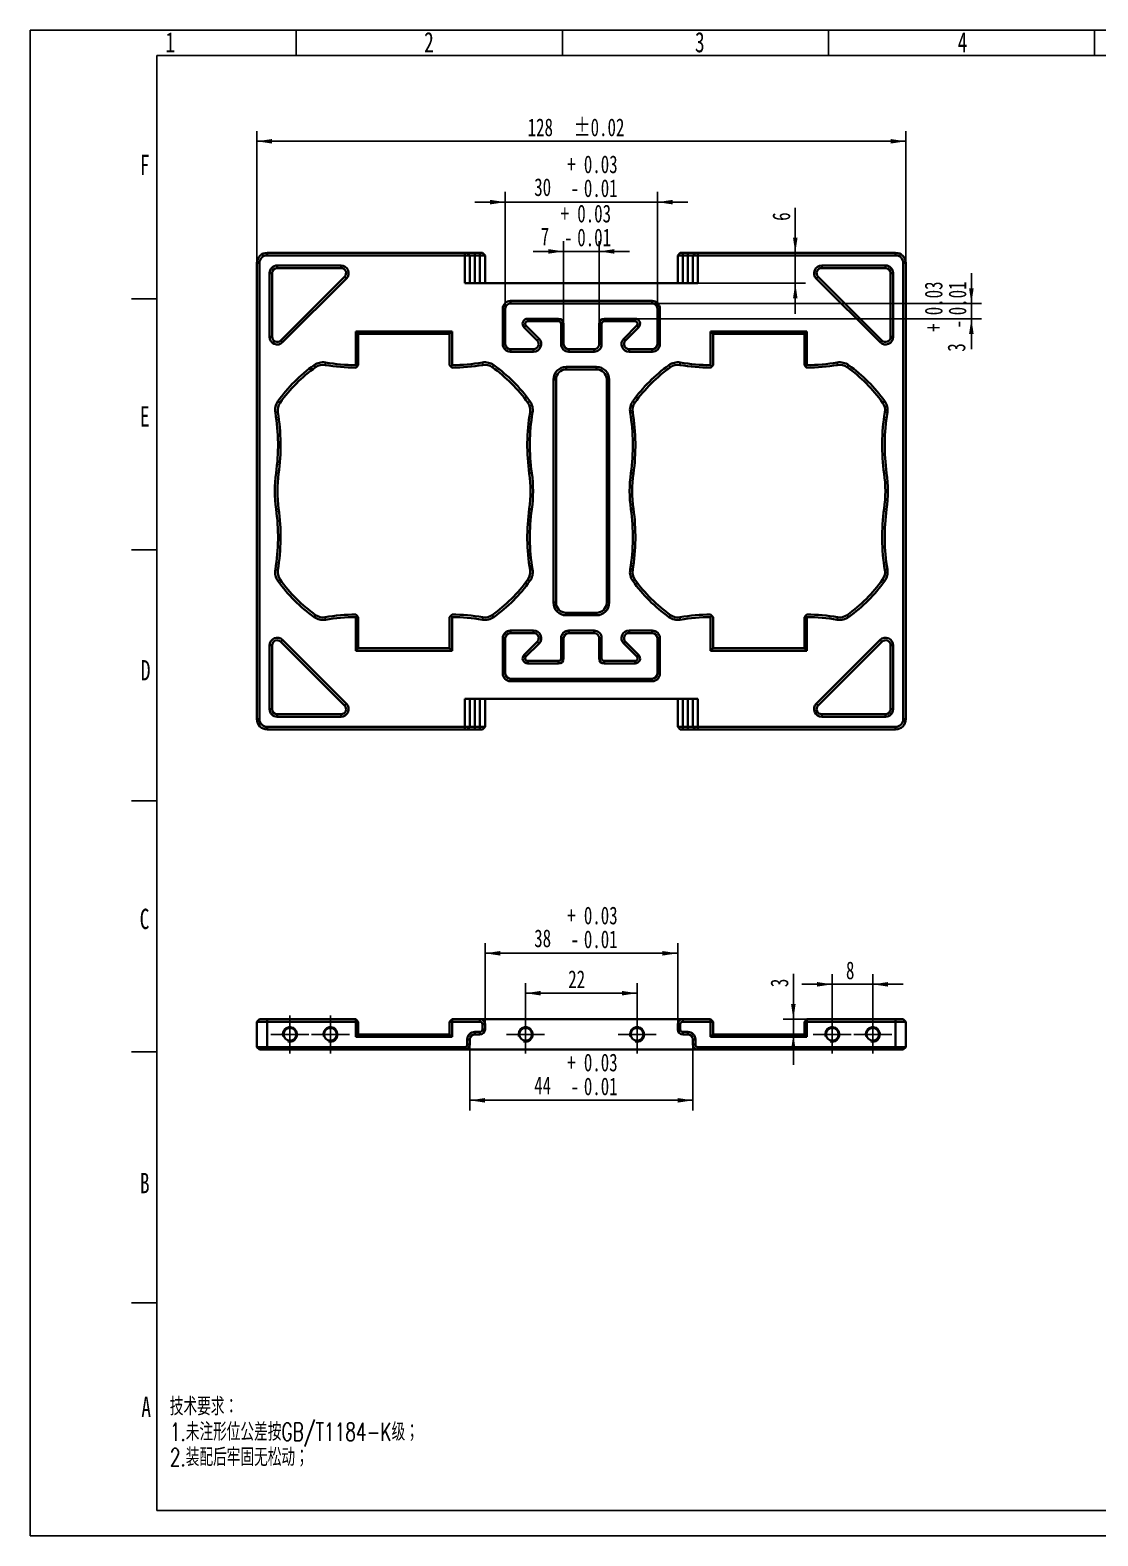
# Model space of a CAD drawing. Header units: millimetres. Extents: x 0 to 420, y 0 to 297.
# Drawn here: x 0 to 210.6, y 0 to 297 of the extents above; entities that cross this region are included whole.
import ezdxf

# ---------------------------------------------------------------- set-up
doc = ezdxf.new("R2010")
doc.units = ezdxf.units.MM
doc.linetypes.add('CENTERX2', pattern=[20.32, 12.7, -2.54, 2.54, -2.54])
doc.linetypes.add('HIDDEN', pattern=[1.905, 1.27, -0.635])
for name, color, linetype in [('中心线', 6, 'CENTERX2'), ('尺寸线', 5, 'Continuous'), ('细实线', 7, 'Continuous')]:
    doc.layers.add(name, color=color, linetype=linetype)
doc.layers.add('图框', color=7, linetype='Continuous', lineweight=50)
doc.layers.add('粗实线', color=7, linetype='Continuous', lineweight=25)
doc.styles.add('SLDTEXTSTYLE0', font='TXT', dxfattribs={"width": 0.7, "bigfont": 'bigfont'})
doc.styles.add('SLDTEXTSTYLE1', font='TXT', dxfattribs={"width": 0.7})
doc.dimstyles.new('SLDDIMSTYLE0', dxfattribs={"dimtxt": 3.5, "dimasz": 3, "dimexe": 0, "dimexo": 0.0625, "dimgap": 0.875, "dimtad": 2, "dimrnd": 1e-09, "dimzin": 12, "dimdsep": 46, "dimtxsty": 'SLDTEXTSTYLE1', "dimsah": 1, "dimcen": 0.09, "dimadec": 0, "dimazin": 3, "dimtol": 1, "dimtp": 0.02, "dimtm": 0.02, "dimtfac": 1, "dimtofl": 0, "dimtmove": 0, "dimatfit": 3, "dimfxl": 0, "dimfrac": 2, "dimtolj": 1, "dimarcsym": 0})
doc.dimstyles.new('SLDDIMSTYLE1', dxfattribs={"dimtxt": 3.5, "dimasz": 3, "dimexe": 0, "dimexo": 0.0625, "dimgap": 0.875, "dimtad": 2, "dimrnd": 1e-09, "dimzin": 12, "dimdsep": 46, "dimtxsty": 'SLDTEXTSTYLE1', "dimsah": 1, "dimcen": 0.09, "dimadec": 0, "dimazin": 3, "dimtfac": 1, "dimtmove": 0, "dimatfit": 0, "dimfxl": 0, "dimfrac": 2, "dimtolj": 1, "dimtzin": 12, "dimarcsym": 0})
doc.dimstyles.new('SLDDIMSTYLE2', dxfattribs={"dimtxt": 3.5, "dimasz": 3, "dimexe": 0, "dimexo": 0.0625, "dimgap": 0.875, "dimtad": 2, "dimrnd": 1e-09, "dimzin": 12, "dimdsep": 46, "dimtxsty": 'SLDTEXTSTYLE1', "dimsah": 1, "dimcen": 0.09, "dimadec": 0, "dimazin": 3, "dimtol": 1, "dimtp": 0.03, "dimtm": 0.01, "dimtfac": 1, "dimtmove": 0, "dimatfit": 0, "dimfxl": 0, "dimfrac": 2, "dimtolj": 1, "dimarcsym": 0})
doc.dimstyles.new('SLDDIMSTYLE3', dxfattribs={"dimtxt": 3.5, "dimasz": 3, "dimexe": 0, "dimexo": 0.0625, "dimgap": 0.875, "dimtad": 2, "dimrnd": 1e-09, "dimzin": 12, "dimdsep": 46, "dimtxsty": 'SLDTEXTSTYLE1', "dimsah": 1, "dimcen": 0.09, "dimadec": 0, "dimazin": 3, "dimtfac": 1, "dimtofl": 0, "dimtmove": 0, "dimatfit": 3, "dimfxl": 0, "dimfrac": 2, "dimtolj": 1, "dimtzin": 12, "dimarcsym": 0})
doc.dimstyles.new('SLDDIMSTYLE4', dxfattribs={"dimtxt": 3.5, "dimasz": 3, "dimexe": 0, "dimexo": 0.0625, "dimgap": 0.875, "dimtad": 2, "dimrnd": 1e-09, "dimzin": 12, "dimdsep": 46, "dimtxsty": 'SLDTEXTSTYLE1', "dimsah": 1, "dimcen": 0.09, "dimadec": 0, "dimazin": 3, "dimtol": 1, "dimtp": 0.03, "dimtm": 0.01, "dimtfac": 1, "dimtofl": 0, "dimtmove": 0, "dimatfit": 3, "dimfxl": 0, "dimfrac": 2, "dimtolj": 1, "dimarcsym": 0})

# ---------------------------------------------------------------- blocks, each defined once
blk = doc.blocks.new('_D')
at = {"layer": '尺寸线'}
for p, q in [((44.75, 251.07), (44.75, 277.07)), ((172.75, 251.07), (172.75, 277.07)), ((44.75, 275.07), (172.75, 275.07))]:
    blk.add_line(p, q, dxfattribs=at)
for points in [[(44.75, 275.07), (47.75, 274.62), (47.75, 275.52)], [(172.75, 275.07), (169.75, 275.52), (169.75, 274.62)]]:
    blk.add_solid(points, dxfattribs=at)
at = {"layer": '尺寸线', "char_height": 3.5, "attachment_point": 1, "style": 'SLDTEXTSTYLE1'}
for s, insert in [('128', (98.15, 279.58)), ('±0.02', (107.24, 279.58))]:
    blk.add_mtext(s, dxfattribs=dict(at, insert=insert))
blk = doc.blocks.new('_D_1')
at = {"layer": '尺寸线'}
for p, q in [((150.95, 253.07), (150.95, 261.97)), ((150.95, 247.07), (150.95, 253.07)), ((131.75, 247.07), (152.95, 247.07)), ((150.95, 247.07), (150.95, 241.07))]:
    blk.add_line(p, q, dxfattribs=at)
for points in [[(150.95, 253.07), (151.4, 256.07), (150.5, 256.07)], [(150.95, 247.07), (150.5, 244.07), (151.4, 244.07)]]:
    blk.add_solid(points, dxfattribs=at)
at = {"layer": '尺寸线', "insert": (146.44, 259.38), "char_height": 3.5, "attachment_point": 1, "rotation": 90, "style": 'SLDTEXTSTYLE1'}
blk.add_mtext('6', dxfattribs=at)
blk = doc.blocks.new('_D_2')
at = {"layer": '尺寸线'}
for p, q in [((93.75, 242.07), (93.75, 265.07)), ((123.75, 242.07), (123.75, 265.07)), ((93.75, 263.07), (87.75, 263.07)), ((123.75, 263.07), (93.75, 263.07)), ((123.75, 263.07), (129.75, 263.07))]:
    blk.add_line(p, q, dxfattribs=at)
for points in [[(93.75, 263.07), (90.75, 263.52), (90.75, 262.62)], [(123.75, 263.07), (126.75, 262.62), (126.75, 263.52)]]:
    blk.add_solid(points, dxfattribs=at)
at = {"layer": '尺寸线', "char_height": 3.5, "attachment_point": 1, "style": 'SLDTEXTSTYLE1'}
for s, insert in [('+', (105.95, 272.29)), ('0.03', (109.24, 272.29)), ('30', (99.45, 267.78)), ('0.01', (109.24, 267.58)), ('-', (106.63, 267.58))]:
    blk.add_mtext(s, dxfattribs=dict(at, insert=insert))
blk = doc.blocks.new('_D_3')
at = {"layer": '尺寸线'}
for p, q in [((105.25, 253.35), (99.25, 253.35)), ((105.25, 239.07), (105.25, 255.35)), ((112.25, 253.35), (105.25, 253.35)), ((112.25, 239.07), (112.25, 255.35)), ((112.25, 253.35), (118.25, 253.35))]:
    blk.add_line(p, q, dxfattribs=at)
for points in [[(105.25, 253.35), (102.25, 253.8), (102.25, 252.9)], [(112.25, 253.35), (115.25, 252.9), (115.25, 253.8)]]:
    blk.add_solid(points, dxfattribs=at)
at = {"layer": '尺寸线', "char_height": 3.5, "attachment_point": 1, "style": 'SLDTEXTSTYLE1'}
for s, insert in [('+', (104.65, 262.57)), ('0.03', (107.94, 262.57)), ('7', (100.74, 258.06)), ('-', (105.33, 257.86)), ('0.01', (107.94, 257.86))]:
    blk.add_mtext(s, dxfattribs=dict(at, insert=insert))
blk = doc.blocks.new('_D_4')
at = {"layer": '尺寸线'}
for p, q in [((185.69, 243.07), (185.69, 249.07)), ((122.75, 243.07), (187.69, 243.07)), ((185.69, 243.07), (185.69, 240.07)), ((119.33, 240.07), (187.69, 240.07)), ((185.69, 240.07), (185.69, 234.07))]:
    blk.add_line(p, q, dxfattribs=at)
for points in [[(185.69, 243.07), (186.14, 246.07), (185.24, 246.07)], [(185.69, 240.07), (185.24, 237.07), (186.14, 237.07)]]:
    blk.add_solid(points, dxfattribs=at)
at = {"layer": '尺寸线', "char_height": 3.5, "attachment_point": 1, "rotation": 90, "style": 'SLDTEXTSTYLE1'}
for s, insert in [('0.03', (176.48, 240.76)), ('0.01', (181.18, 240.76)), ('+', (176.48, 237.47)), ('-', (181.18, 238.16)), ('3', (180.99, 233.57))]:
    blk.add_mtext(s, dxfattribs=dict(at, insert=insert))
blk = doc.blocks.new('_D_6')
at = {"layer": '尺寸线'}
for p, q in [((150.57, 101.91), (150.57, 110.83)), ((153.25, 101.91), (148.57, 101.91)), ((150.57, 98.91), (150.57, 101.91)), ((150.57, 98.91), (150.57, 92.91))]:
    blk.add_line(p, q, dxfattribs=at)
for points in [[(150.57, 101.91), (151.02, 104.91), (150.12, 104.91)], [(150.57, 98.91), (150.12, 95.91), (151.02, 95.91)]]:
    blk.add_solid(points, dxfattribs=at)
at = {"layer": '尺寸线', "insert": (146.06, 108.24), "char_height": 3.5, "attachment_point": 1, "rotation": 90, "style": 'SLDTEXTSTYLE1'}
blk.add_mtext('3', dxfattribs=at)
blk = doc.blocks.new('_D_7')
at = {"layer": '尺寸线'}
for p, q in [((158.25, 102.66), (158.25, 110.79)), ((166.25, 102.66), (166.25, 110.79)), ((158.25, 108.79), (152.25, 108.79)), ((166.25, 108.79), (158.25, 108.79)), ((166.25, 108.79), (172.25, 108.79))]:
    blk.add_line(p, q, dxfattribs=at)
for points in [[(158.25, 108.79), (155.25, 109.24), (155.25, 108.34)], [(166.25, 108.79), (169.25, 108.34), (169.25, 109.24)]]:
    blk.add_solid(points, dxfattribs=at)
at = {"layer": '尺寸线', "insert": (160.95, 113.3), "char_height": 3.5, "attachment_point": 1, "style": 'SLDTEXTSTYLE1'}
blk.add_mtext('8', dxfattribs=at)
blk = doc.blocks.new('_D_8')
at = {"layer": '尺寸线'}
for p, q in [((97.75, 102.66), (97.75, 109.04)), ((119.75, 107.04), (97.75, 107.04)), ((119.75, 102.66), (119.75, 109.04))]:
    blk.add_line(p, q, dxfattribs=at)
for points in [[(97.75, 107.04), (100.75, 106.59), (100.75, 107.49)], [(119.75, 107.04), (116.75, 107.49), (116.75, 106.59)]]:
    blk.add_solid(points, dxfattribs=at)
at = {"layer": '尺寸线', "insert": (106.16, 111.55), "char_height": 3.5, "attachment_point": 1, "style": 'SLDTEXTSTYLE1'}
blk.add_mtext('22', dxfattribs=at)
blk = doc.blocks.new('_D_9')
at = {"layer": '尺寸线'}
for p, q in [((89.75, 100.91), (89.75, 116.91)), ((127.75, 100.91), (127.75, 116.91)), ((89.75, 114.91), (127.75, 114.91))]:
    blk.add_line(p, q, dxfattribs=at)
for points in [[(89.75, 114.91), (92.75, 114.46), (92.75, 115.36)], [(127.75, 114.91), (124.75, 115.36), (124.75, 114.46)]]:
    blk.add_solid(points, dxfattribs=at)
at = {"layer": '尺寸线', "char_height": 3.5, "attachment_point": 1, "style": 'SLDTEXTSTYLE1'}
for s, insert in [('+', (105.95, 124.13)), ('0.03', (109.24, 124.13)), ('38', (99.45, 119.62)), ('0.01', (109.24, 119.43)), ('-', (106.63, 119.43))]:
    blk.add_mtext(s, dxfattribs=dict(at, insert=insert))
blk = doc.blocks.new('_D_10')
at = {"layer": '尺寸线'}
for p, q in [((86.75, 96.91), (86.75, 83.91)), ((130.75, 96.91), (130.75, 83.91)), ((86.75, 85.91), (130.75, 85.91))]:
    blk.add_line(p, q, dxfattribs=at)
for points in [[(86.75, 85.91), (89.75, 85.46), (89.75, 86.36)], [(130.75, 85.91), (127.75, 86.36), (127.75, 85.46)]]:
    blk.add_solid(points, dxfattribs=at)
at = {"layer": '尺寸线', "char_height": 3.5, "attachment_point": 1, "style": 'SLDTEXTSTYLE1'}
for s, insert in [('0.03', (109.24, 95.13)), ('+', (105.95, 95.13)), ('44', (99.45, 90.62)), ('0.01', (109.24, 90.42)), ('-', (106.63, 90.42))]:
    blk.add_mtext(s, dxfattribs=dict(at, insert=insert))
blk = doc.blocks.new('SW_CENTERMARKSYMBOL_0')
at = {"layer": '中心线', "color": 0}
for p, q in [((0, 2.5), (0, 3.75)), ((-2.5, 0), (-3.75, 0)), ((0, 0), (-2.5, 0)), ((0, 0), (0, 2.5)), ((0, 0), (0, -2.5)), ((0, 0), (2.5, 0)), ((2.5, 0), (3.75, 0)), ((0, -2.5), (0, -3.75))]:
    blk.add_line(p, q, dxfattribs=at)
blk = doc.blocks.new('SW_CENTERMARKSYMBOL_1')
at = {"layer": '中心线', "color": 0}
for p, q in [((0, 2.5), (0, 3.75)), ((-2.5, 0), (-3.75, 0)), ((0, 0), (-2.5, 0)), ((0, 0), (0, 2.5)), ((0, 0), (0, -2.5)), ((0, 0), (2.5, 0)), ((2.5, 0), (3.75, 0)), ((0, -2.5), (0, -3.75))]:
    blk.add_line(p, q, dxfattribs=at)
blk = doc.blocks.new('SW_CENTERMARKSYMBOL_2')
at = {"layer": '中心线', "color": 0}
for p, q in [((0, 2.5), (0, 3.75)), ((-2.5, 0), (-3.75, 0)), ((0, 0), (-2.5, 0)), ((0, 0), (0, 2.5)), ((0, 0), (0, -2.5)), ((0, 0), (2.5, 0)), ((2.5, 0), (3.75, 0)), ((0, -2.5), (0, -3.75))]:
    blk.add_line(p, q, dxfattribs=at)
blk = doc.blocks.new('SW_CENTERMARKSYMBOL_3')
at = {"layer": '中心线', "color": 0}
for p, q in [((0, 2.5), (0, 3.75)), ((-2.5, 0), (-3.75, 0)), ((0, 0), (-2.5, 0)), ((0, 0), (0, 2.5)), ((0, 0), (0, -2.5)), ((0, 0), (2.5, 0)), ((2.5, 0), (3.75, 0)), ((0, -2.5), (0, -3.75))]:
    blk.add_line(p, q, dxfattribs=at)
blk = doc.blocks.new('SW_CENTERMARKSYMBOL_4')
at = {"layer": '中心线', "color": 0}
for p, q in [((0, 2.5), (0, 3.75)), ((-2.5, 0), (-3.75, 0)), ((0, 0), (-2.5, 0)), ((0, 0), (0, 2.5)), ((0, 0), (0, -2.5)), ((0, 0), (2.5, 0)), ((2.5, 0), (3.75, 0)), ((0, -2.5), (0, -3.75))]:
    blk.add_line(p, q, dxfattribs=at)
blk = doc.blocks.new('SW_CENTERMARKSYMBOL_5')
at = {"layer": '中心线', "color": 0}
for p, q in [((0, 2.5), (0, 3.75)), ((-2.5, 0), (-3.75, 0)), ((0, 0), (-2.5, 0)), ((0, 0), (0, 2.5)), ((0, 0), (0, -2.5)), ((0, 0), (2.5, 0)), ((2.5, 0), (3.75, 0)), ((0, -2.5), (0, -3.75))]:
    blk.add_line(p, q, dxfattribs=at)

msp = doc.modelspace()

# ---------------------------------------------------------------- linework, layer by layer
at = {"color": 7, "linetype": 'Continuous', "lineweight": 35}
for p, q in [((46.748, 253.072), (85.748, 253.072)), ((46.748, 253.072), (46.748, 252.572)), ((85.748, 252.572), (46.748, 252.572)), ((85.748, 253.072), (85.748, 252.572)), ((85.748, 253.072), (86.248, 253.072)), ((85.748, 247.072), (85.748, 252.572)), ((86.748, 252.572), (85.748, 252.572)), ((86.248, 253.072), (86.748, 252.572)), ((86.248, 253.072), (87.748, 253.072)), ((86.748, 252.572), (86.748, 247.072)), ((87.748, 252.572), (86.748, 252.572)), ((87.748, 253.072), (87.748, 252.572)), ((87.748, 253.072), (88.748, 253.072)), ((87.748, 252.572), (87.748, 247.072)), ((88.748, 252.572), (87.748, 252.572)), ((88.748, 253.072), (88.748, 252.572)), ((88.748, 253.072), (89.248, 253.072)), ((88.748, 247.072), (88.748, 252.572)), ((89.748, 252.572), (88.748, 252.572)), ((89.248, 253.072), (89.748, 252.572)), ((89.748, 252.572), (89.748, 247.072)), ((127.748, 252.572), (128.248, 253.072)), ((127.748, 247.072), (127.748, 252.572)), ((128.748, 252.572), (127.748, 252.572)), ((128.248, 253.072), (128.748, 253.072)), ((128.748, 252.572), (128.748, 253.072)), ((128.748, 253.072), (129.748, 253.072)), ((128.748, 252.572), (128.748, 247.072)), ((129.748, 252.572), (128.748, 252.572)), ((129.748, 252.572), (129.748, 253.072)), ((129.748, 253.072), (131.248, 253.072)), ((130.748, 252.572), (129.748, 252.572)), ((129.748, 247.072), (129.748, 252.572)), ((130.748, 252.572), (131.248, 253.072)), ((130.748, 247.072), (130.748, 252.572)), ((131.748, 252.572), (130.748, 252.572)), ((131.248, 253.072), (131.748, 253.072)), ((131.748, 252.572), (131.748, 253.072)), ((131.748, 253.072), (170.748, 253.072)), ((131.748, 252.572), (131.748, 247.072)), ((170.748, 252.572), (131.748, 252.572)), ((170.748, 252.572), (170.748, 253.072)), ((44.748, 161.072), (44.748, 251.072)), ((44.748, 251.072), (45.248, 251.072)), ((45.248, 251.072), (45.248, 161.072)), ((48.748, 250.572), (61.333, 250.572)), ((48.748, 250.572), (48.748, 250.072)), ((61.333, 250.072), (48.748, 250.072)), ((61.333, 250.572), (61.333, 250.072)), ((156.162, 250.572), (168.748, 250.572)), ((156.162, 250.072), (156.162, 250.572)), ((168.748, 250.072), (156.162, 250.072)), ((168.748, 250.072), (168.748, 250.572)), ((172.248, 161.072), (172.248, 251.072)), ((172.248, 251.072), (172.748, 251.072)), ((172.748, 251.072), (172.748, 161.072)), ((47.248, 236.486), (47.248, 249.072)), ((47.248, 249.072), (47.748, 249.072)), ((47.748, 249.072), (47.748, 236.486)), ((49.455, 235.779), (62.041, 248.364)), ((62.394, 248.011), (49.808, 235.425)), ((62.041, 248.364), (62.394, 248.011)), ((85.748, 247.072), (131.748, 247.072)), ((155.101, 248.011), (155.455, 248.364)), ((167.687, 235.425), (155.101, 248.011)), ((155.455, 248.364), (168.041, 235.779)), ((169.748, 236.486), (169.748, 249.072)), ((169.748, 249.072), (170.248, 249.072)), ((170.248, 249.072), (170.248, 236.486)), ((94.748, 243.572), (94.748, 243.072)), ((94.748, 243.572), (122.748, 243.572)), ((122.748, 243.572), (122.748, 243.072)), ((93.248, 242.072), (93.748, 242.072)), ((93.248, 235.072), (93.248, 242.072)), ((93.748, 242.072), (93.748, 235.072)), ((122.748, 243.072), (94.748, 243.072)), ((124.248, 242.072), (123.748, 242.072)), ((123.748, 235.072), (123.748, 242.072)), ((124.248, 242.072), (124.248, 235.072)), ((97.455, 238.364), (97.808, 238.718)), ((100.041, 235.779), (97.455, 238.364)), ((97.808, 238.718), (100.394, 236.132)), ((98.162, 240.072), (104.248, 240.072)), ((98.162, 240.072), (98.162, 239.572)), ((104.248, 239.572), (98.162, 239.572)), ((104.248, 240.072), (104.248, 239.572)), ((104.748, 235.072), (104.748, 239.072)), ((105.248, 239.072), (104.748, 239.072)), ((105.248, 239.072), (105.248, 235.072)), ((112.748, 239.072), (112.248, 239.072)), ((112.248, 235.072), (112.248, 239.072)), ((112.748, 239.072), (112.748, 235.072)), ((113.248, 239.572), (113.248, 240.072)), ((113.248, 240.072), (119.333, 240.072)), ((119.333, 239.572), (113.248, 239.572)), ((117.101, 236.132), (119.687, 238.718)), ((120.041, 238.364), (117.455, 235.779)), ((119.333, 239.572), (119.333, 240.072)), ((119.687, 238.718), (120.041, 238.364)), ((47.748, 236.486), (47.248, 236.486)), ((49.455, 235.779), (49.808, 235.425)), ((64.248, 237.572), (83.248, 237.572)), ((64.248, 230.913), (64.248, 237.572)), ((64.748, 237.072), (64.248, 237.572)), ((64.748, 237.072), (64.748, 230.91)), ((82.748, 237.072), (64.748, 237.072)), ((82.748, 237.072), (83.248, 237.572)), ((82.748, 230.91), (82.748, 237.072)), ((83.248, 237.572), (83.248, 230.913)), ((93.748, 235.072), (93.248, 235.072)), ((100.041, 235.779), (100.394, 236.132)), ((105.248, 235.072), (104.748, 235.072)), ((112.248, 235.072), (112.748, 235.072)), ((117.101, 236.132), (117.455, 235.779)), ((124.248, 235.072), (123.748, 235.072)), ((134.248, 230.913), (134.248, 237.572)), ((134.248, 237.572), (153.248, 237.572)), ((134.248, 237.572), (134.748, 237.072)), ((152.748, 237.072), (134.748, 237.072)), ((134.748, 237.072), (134.748, 230.91)), ((153.248, 237.572), (152.748, 237.072)), ((152.748, 230.91), (152.748, 237.072)), ((153.248, 237.572), (153.248, 230.913)), ((167.687, 235.425), (168.041, 235.779)), ((170.248, 236.486), (169.748, 236.486)), ((94.748, 234.072), (94.748, 233.572)), ((94.748, 234.072), (99.333, 234.072)), ((99.333, 233.572), (94.748, 233.572)), ((99.333, 234.072), (99.333, 233.572)), ((106.248, 234.072), (106.248, 233.572)), ((106.248, 234.072), (111.248, 234.072)), ((111.248, 233.572), (106.248, 233.572)), ((111.248, 234.072), (111.248, 233.572)), ((118.162, 233.572), (118.162, 234.072)), ((118.162, 234.072), (122.748, 234.072)), ((122.748, 233.572), (118.162, 233.572)), ((122.748, 233.572), (122.748, 234.072)), ((56.025, 230.918), (56.315, 230.511)), ((58.271, 231.439), (58.19, 230.946)), ((64.748, 230.91), (64.498, 230.66)), ((82.997, 230.66), (82.748, 230.91)), ((89.306, 230.946), (89.224, 231.439)), ((91.18, 230.511), (91.471, 230.918)), ((105.748, 230.572), (111.748, 230.572)), ((105.748, 230.572), (105.748, 230.072)), ((111.748, 230.072), (105.748, 230.072)), ((111.748, 230.572), (111.748, 230.072)), ((126.025, 230.918), (126.315, 230.511)), ((128.271, 231.439), (128.19, 230.946)), ((134.498, 230.66), (134.748, 230.91)), ((152.997, 230.66), (152.748, 230.91)), ((159.306, 230.946), (159.224, 231.439)), ((161.18, 230.511), (161.471, 230.918)), ((103.248, 184.072), (103.248, 228.072)), ((103.248, 228.072), (103.748, 228.072)), ((103.748, 228.072), (103.748, 184.072)), ((114.248, 228.072), (113.748, 228.072)), ((113.748, 184.072), (113.748, 228.072)), ((114.248, 228.072), (114.248, 184.072)), ((48.901, 223.795), (49.308, 223.504)), ((98.187, 223.504), (98.594, 223.795)), ((118.901, 223.795), (119.308, 223.504)), ((168.187, 223.504), (168.594, 223.795)), ((48.38, 221.548), (48.873, 221.63)), ((98.622, 221.63), (99.115, 221.548)), ((118.38, 221.548), (118.873, 221.63)), ((168.622, 221.63), (169.115, 221.548)), ((48.525, 209.614), (49.02, 209.545)), ((98.475, 209.545), (98.97, 209.614)), ((118.525, 209.614), (119.02, 209.545)), ((168.475, 209.545), (168.97, 209.614)), ((48.525, 202.529), (49.02, 202.598)), ((98.475, 202.598), (98.97, 202.529)), ((118.525, 202.529), (119.02, 202.598)), ((168.475, 202.598), (168.97, 202.529)), ((48.38, 190.595), (48.873, 190.513)), ((98.622, 190.513), (99.115, 190.595)), ((118.38, 190.595), (118.873, 190.513)), ((168.622, 190.513), (169.115, 190.595)), ((48.901, 188.349), (49.308, 188.639)), ((98.187, 188.639), (98.594, 188.349)), ((118.901, 188.349), (119.308, 188.639)), ((168.187, 188.639), (168.594, 188.349)), ((56.025, 181.225), (56.315, 181.632)), ((58.271, 180.704), (58.19, 181.197)), ((64.248, 174.572), (64.248, 181.23)), ((64.498, 181.483), (64.748, 181.233)), ((64.748, 181.233), (64.748, 175.072)), ((82.997, 181.483), (82.748, 181.233)), ((82.748, 175.072), (82.748, 181.233)), ((83.248, 181.23), (83.248, 174.572)), ((89.306, 181.197), (89.224, 180.704)), ((91.18, 181.632), (91.471, 181.225)), ((103.748, 184.072), (103.248, 184.072)), ((105.748, 182.072), (111.748, 182.072)), ((105.748, 182.072), (105.748, 181.572)), ((111.748, 181.572), (105.748, 181.572)), ((111.748, 182.072), (111.748, 181.572)), ((113.748, 184.072), (114.248, 184.072)), ((126.025, 181.225), (126.315, 181.632)), ((128.271, 180.704), (128.19, 181.197)), ((134.248, 174.572), (134.248, 181.23)), ((134.498, 181.483), (134.748, 181.233)), ((134.748, 181.233), (134.748, 175.072)), ((152.748, 181.233), (152.997, 181.483)), ((152.748, 175.072), (152.748, 181.233)), ((153.248, 181.23), (153.248, 174.572)), ((159.306, 181.197), (159.224, 180.704)), ((161.18, 181.632), (161.471, 181.225)), ((94.748, 178.572), (94.748, 178.072)), ((94.748, 178.572), (99.333, 178.572)), ((99.333, 178.572), (99.333, 178.072)), ((106.248, 178.572), (111.248, 178.572)), ((106.248, 178.572), (106.248, 178.072)), ((111.248, 178.572), (111.248, 178.072)), ((118.162, 178.572), (122.748, 178.572)), ((118.162, 178.072), (118.162, 178.572)), ((122.748, 178.072), (122.748, 178.572)), ((47.248, 163.072), (47.248, 175.657)), ((47.248, 175.657), (47.748, 175.657)), ((47.748, 175.657), (47.748, 163.072)), ((49.808, 176.718), (49.455, 176.364)), ((62.041, 163.779), (49.455, 176.364)), ((49.808, 176.718), (62.394, 164.132)), ((93.248, 170.072), (93.248, 177.072)), ((93.248, 177.072), (93.748, 177.072)), ((93.748, 177.072), (93.748, 170.072)), ((99.333, 178.072), (94.748, 178.072)), ((97.455, 173.779), (100.041, 176.364)), ((100.394, 176.011), (97.808, 173.425)), ((100.394, 176.011), (100.041, 176.364)), ((104.748, 173.072), (104.748, 177.072)), ((104.748, 177.072), (105.248, 177.072)), ((105.248, 177.072), (105.248, 173.072)), ((111.248, 178.072), (106.248, 178.072)), ((112.748, 177.072), (112.248, 177.072)), ((112.248, 173.072), (112.248, 177.072)), ((112.748, 177.072), (112.748, 173.072)), ((117.455, 176.364), (117.101, 176.011)), ((119.687, 173.425), (117.101, 176.011)), ((117.455, 176.364), (120.041, 173.779)), ((122.748, 178.072), (118.162, 178.072)), ((123.748, 170.072), (123.748, 177.072)), ((123.748, 177.072), (124.248, 177.072)), ((124.248, 177.072), (124.248, 170.072)), ((155.101, 164.132), (167.687, 176.718)), ((168.041, 176.364), (155.455, 163.779)), ((168.041, 176.364), (167.687, 176.718)), ((169.748, 175.657), (170.248, 175.657)), ((169.748, 163.072), (169.748, 175.657)), ((170.248, 175.657), (170.248, 163.072)), ((64.248, 174.572), (64.748, 175.072)), ((83.248, 174.572), (64.248, 174.572)), ((64.748, 175.072), (82.748, 175.072)), ((83.248, 174.572), (82.748, 175.072)), ((97.808, 173.425), (97.455, 173.779)), ((98.162, 172.572), (98.162, 172.072)), ((98.162, 172.572), (104.248, 172.572)), ((104.248, 172.572), (104.248, 172.072)), ((104.748, 173.072), (105.248, 173.072)), ((112.248, 173.072), (112.748, 173.072)), ((113.248, 172.572), (119.333, 172.572)), ((113.248, 172.072), (113.248, 172.572)), ((119.333, 172.072), (119.333, 172.572)), ((120.041, 173.779), (119.687, 173.425)), ((134.248, 174.572), (134.748, 175.072)), ((153.248, 174.572), (134.248, 174.572)), ((134.748, 175.072), (152.748, 175.072)), ((153.248, 174.572), (152.748, 175.072)), ((93.748, 170.072), (93.248, 170.072)), ((104.248, 172.072), (98.162, 172.072)), ((119.333, 172.072), (113.248, 172.072)), ((123.748, 170.072), (124.248, 170.072)), ((94.748, 169.072), (94.748, 168.572)), ((94.748, 169.072), (122.748, 169.072)), ((122.748, 168.572), (94.748, 168.572)), ((122.748, 169.072), (122.748, 168.572)), ((62.394, 164.132), (62.041, 163.779)), ((85.748, 165.072), (131.748, 165.072)), ((85.748, 159.572), (85.748, 165.072)), ((86.748, 165.072), (86.748, 159.572)), ((87.748, 165.072), (87.748, 159.572)), ((88.748, 159.572), (88.748, 165.072)), ((89.748, 165.072), (89.748, 159.572)), ((127.748, 159.572), (127.748, 165.072)), ((128.748, 165.072), (128.748, 159.572)), ((129.748, 159.572), (129.748, 165.072)), ((130.748, 159.572), (130.748, 165.072)), ((131.748, 165.072), (131.748, 159.572)), ((155.455, 163.779), (155.101, 164.132)), ((44.748, 161.072), (45.248, 161.072)), ((47.748, 163.072), (47.248, 163.072)), ((48.748, 162.072), (48.748, 161.572)), ((48.748, 162.072), (61.333, 162.072)), ((61.333, 161.572), (48.748, 161.572)), ((61.333, 162.072), (61.333, 161.572)), ((156.162, 161.572), (156.162, 162.072)), ((156.162, 162.072), (168.748, 162.072)), ((168.748, 161.572), (156.162, 161.572)), ((168.748, 161.572), (168.748, 162.072)), ((170.248, 163.072), (169.748, 163.072)), ((172.248, 161.072), (172.748, 161.072)), ((46.748, 159.072), (46.748, 159.572)), ((46.748, 159.572), (85.748, 159.572)), ((85.748, 159.072), (46.748, 159.072)), ((85.748, 159.072), (85.748, 159.572)), ((85.748, 159.572), (86.748, 159.572)), ((86.248, 159.072), (85.748, 159.072)), ((86.748, 159.572), (86.248, 159.072)), ((87.748, 159.072), (86.248, 159.072)), ((86.748, 159.572), (87.748, 159.572)), ((87.748, 159.572), (87.748, 159.072)), ((87.748, 159.572), (88.748, 159.572)), ((88.748, 159.072), (87.748, 159.072)), ((88.748, 159.572), (89.748, 159.572)), ((88.748, 159.572), (88.748, 159.072)), ((89.248, 159.072), (88.748, 159.072)), ((89.748, 159.572), (89.248, 159.072)), ((128.248, 159.072), (127.748, 159.572)), ((127.748, 159.572), (128.748, 159.572)), ((128.748, 159.072), (128.248, 159.072)), ((128.748, 159.072), (128.748, 159.572)), ((128.748, 159.572), (129.748, 159.572)), ((129.748, 159.072), (128.748, 159.072)), ((129.748, 159.072), (129.748, 159.572)), ((129.748, 159.572), (130.748, 159.572)), ((131.248, 159.072), (129.748, 159.072)), ((130.748, 159.572), (131.748, 159.572)), ((131.248, 159.072), (130.748, 159.572)), ((131.748, 159.072), (131.248, 159.072)), ((131.748, 159.572), (170.748, 159.572)), ((131.748, 159.572), (131.748, 159.072)), ((170.748, 159.072), (131.748, 159.072)), ((170.748, 159.572), (170.748, 159.072)), ((45.248, 101.91), (44.748, 101.41)), ((46.748, 101.41), (44.748, 101.41)), ((44.748, 96.41), (44.748, 101.41)), ((45.248, 101.91), (46.748, 101.91)), ((46.748, 101.91), (46.748, 101.41)), ((46.748, 101.91), (64.248, 101.91)), ((46.748, 96.41), (46.748, 101.41)), ((64.248, 101.41), (46.748, 101.41)), ((64.248, 101.91), (64.248, 101.41)), ((64.248, 101.91), (64.748, 101.41)), ((64.248, 101.41), (64.748, 101.41)), ((64.248, 98.41), (64.248, 101.41)), ((64.748, 101.41), (64.748, 98.91)), ((83.248, 101.91), (82.748, 101.41)), ((83.248, 101.41), (82.748, 101.41)), ((82.748, 98.91), (82.748, 101.41)), ((83.248, 101.41), (83.248, 101.91)), ((83.248, 101.91), (88.748, 101.91)), ((88.748, 101.41), (83.248, 101.41)), ((83.248, 101.41), (83.248, 98.41)), ((88.748, 101.41), (88.748, 101.91)), ((128.748, 101.91), (88.748, 101.91)), ((128.748, 101.91), (134.248, 101.91)), ((128.748, 101.91), (128.748, 101.41)), ((134.248, 101.41), (128.748, 101.41)), ((134.248, 101.91), (134.248, 101.41)), ((134.248, 101.91), (134.748, 101.41)), ((134.248, 98.41), (134.248, 101.41)), ((134.748, 101.41), (134.248, 101.41)), ((134.748, 101.41), (134.748, 98.91)), ((152.748, 101.41), (153.248, 101.91)), ((152.748, 101.41), (153.248, 101.41)), ((152.748, 98.91), (152.748, 101.41)), ((153.248, 101.41), (153.248, 101.91)), ((153.248, 101.91), (170.748, 101.91)), ((170.748, 101.41), (153.248, 101.41)), ((153.248, 101.41), (153.248, 98.41)), ((170.748, 101.41), (170.748, 101.91)), ((170.748, 101.91), (172.248, 101.91)), ((172.748, 101.41), (170.748, 101.41)), ((170.748, 96.41), (170.748, 101.41)), ((172.748, 101.41), (172.248, 101.91)), ((172.748, 96.41), (172.748, 101.41)), ((64.248, 98.41), (64.748, 98.91)), ((83.248, 98.41), (64.248, 98.41)), ((64.748, 98.91), (82.748, 98.91)), ((83.248, 98.41), (82.748, 98.91)), ((87.748, 99.41), (88.748, 99.41)), ((87.748, 99.41), (87.748, 98.91)), ((88.748, 98.91), (87.748, 98.91)), ((88.748, 99.41), (88.748, 98.91)), ((89.248, 100.91), (89.748, 100.91)), ((89.248, 99.91), (89.248, 100.91)), ((89.248, 99.91), (89.748, 99.91)), ((89.748, 100.91), (89.748, 99.91)), ((127.748, 100.91), (128.248, 100.91)), ((127.748, 99.91), (127.748, 100.91)), ((127.748, 99.91), (128.248, 99.91)), ((128.248, 100.91), (128.248, 99.91)), ((128.748, 99.41), (129.748, 99.41)), ((128.748, 98.91), (128.748, 99.41)), ((129.748, 98.91), (128.748, 98.91)), ((129.748, 98.91), (129.748, 99.41)), ((134.748, 98.91), (134.248, 98.41)), ((153.248, 98.41), (134.248, 98.41)), ((134.748, 98.91), (152.748, 98.91)), ((152.748, 98.91), (153.248, 98.41)), ((44.748, 96.41), (46.748, 96.41)), ((44.748, 96.41), (45.248, 95.91)), ((46.748, 95.91), (45.248, 95.91)), ((46.748, 96.41), (85.748, 96.41)), ((46.748, 96.41), (46.748, 95.91)), ((85.748, 95.91), (46.748, 95.91)), ((85.748, 96.41), (85.748, 95.91)), ((85.748, 95.91), (131.748, 95.91)), ((86.248, 96.91), (86.248, 97.91)), ((86.248, 97.91), (86.748, 97.91)), ((86.248, 96.91), (86.748, 96.91)), ((86.748, 97.91), (86.748, 96.91)), ((130.748, 97.91), (131.248, 97.91)), ((130.748, 96.91), (130.748, 97.91)), ((130.748, 96.91), (131.248, 96.91)), ((131.248, 97.91), (131.248, 96.91)), ((131.748, 96.41), (170.748, 96.41)), ((131.748, 95.91), (131.748, 96.41)), ((170.748, 95.91), (131.748, 95.91)), ((170.748, 96.41), (172.748, 96.41)), ((170.748, 95.91), (170.748, 96.41)), ((172.248, 95.91), (170.748, 95.91)), ((172.248, 95.91), (172.748, 96.41))]:
    msp.add_line(p, q, dxfattribs=at)
for centre in [(51.248, 98.91), (59.248, 98.91), (97.748, 98.91), (119.748, 98.91), (158.248, 98.91), (166.248, 98.91)]:
    msp.add_circle(centre, 1.25, dxfattribs=at)
for centre, radius, start, end in [((46.748, 251.072), 2, 90, 180), ((46.748, 251.072), 1.5, 90, 180), ((170.748, 251.072), 2, 0, 90), ((170.748, 251.072), 1.5, 0, 90), ((48.748, 249.072), 1.5, 90, 180), ((48.748, 249.072), 1, 90, 180), ((61.333, 249.072), 1.5, 315, 90), ((61.333, 249.072), 1, 315, 90), ((156.162, 249.072), 1.5, 90, 225), ((156.162, 249.072), 1, 90, 225), ((168.748, 249.072), 1.5, 0, 90), ((168.748, 249.072), 1, 0, 90), ((94.748, 242.072), 1.5, 90, 180), ((122.748, 242.072), 1.5, 0, 90), ((94.748, 242.072), 1, 90, 180), ((122.748, 242.072), 1, 0, 90), ((98.162, 239.072), 1, 90, 225), ((98.162, 239.072), 0.5, 90, 225), ((104.248, 239.072), 1, 0, 90), ((104.248, 239.072), 0.5, 0, 90), ((113.248, 239.072), 1, 90, 180), ((113.248, 239.072), 0.5, 90, 180), ((119.333, 239.072), 1, 315, 90), ((119.333, 239.072), 0.5, 315, 90), ((48.748, 236.486), 1.5, 180, 315), ((48.748, 236.486), 1, 180, 315), ((94.748, 235.072), 1.5, 180, 270), ((94.748, 235.072), 1, 180, 270), ((99.333, 235.072), 1.5, 270, 45), ((99.333, 235.072), 1, 270, 45), ((106.248, 235.072), 1.5, 180, 270), ((106.248, 235.072), 1, 180, 270), ((111.248, 235.072), 1.5, 270, 0), ((111.248, 235.072), 1, 270, 0), ((118.162, 235.072), 1.5, 135, 270), ((118.162, 235.072), 1, 135, 270), ((122.748, 235.072), 1.5, 270, 0), ((122.748, 235.072), 1, 270, 0), ((168.748, 236.486), 1.5, 225, 0), ((168.748, 236.486), 1, 225, 0), ((73.748, 206.072), 30.52, 125.5, 144.5), ((73.748, 206.072), 30.02, 125.5, 144.5), ((57.778, 228.46), 3.02, 80.60896, 125.5), ((57.778, 228.46), 2.52, 80.60896, 125.5), ((64.713, 270.39), 39.98, 260.60896, 269.33674), ((64.713, 270.39), 39.48, 260.60896, 269.32448), ((82.782, 270.39), 39.98, 270.66326, 279.39104), ((82.782, 270.39), 39.48, 270.67552, 279.39104), ((89.717, 228.46), 3.02, 54.5, 99.39104), ((89.717, 228.46), 2.52, 54.5, 99.39104), ((73.748, 206.072), 30.02, 35.5, 54.5), ((73.748, 206.072), 30.52, 35.5, 54.5), ((105.748, 228.072), 2.5, 90, 180), ((105.748, 228.072), 2, 90, 180), ((111.748, 228.072), 2.5, 0, 90), ((111.748, 228.072), 2, 0, 90), ((143.748, 206.072), 30.52, 125.5, 144.5), ((143.748, 206.072), 30.02, 125.5, 144.5), ((127.778, 228.46), 3.02, 80.60896, 125.5), ((127.778, 228.46), 2.52, 80.60896, 125.5), ((134.713, 270.39), 39.98, 260.60896, 269.33674), ((134.713, 270.39), 39.48, 260.60896, 269.32448), ((152.782, 270.39), 39.98, 270.66326, 279.39104), ((152.782, 270.39), 39.48, 270.67552, 279.39104), ((159.717, 228.46), 3.02, 54.5, 99.39104), ((159.717, 228.46), 2.52, 54.5, 99.39104), ((143.748, 206.072), 30.02, 35.5, 54.5), ((143.748, 206.072), 30.52, 35.5, 54.5), ((51.359, 222.041), 3.02, 144.5, 189.39104), ((51.359, 222.041), 2.52, 144.5, 189.39104), ((96.136, 222.041), 2.52, 350.60896, 35.5), ((96.136, 222.041), 3.02, 350.60896, 35.5), ((121.359, 222.041), 3.02, 144.5, 189.39104), ((121.359, 222.041), 2.52, 144.5, 189.39104), ((166.136, 222.041), 2.52, 350.60896, 35.5), ((166.136, 222.041), 3.02, 350.60896, 35.5), ((9.429, 215.106), 39.48, 352.00424, 9.39104), ((9.429, 215.106), 39.98, 352.00424, 9.39104), ((138.066, 215.106), 39.98, 170.60896, 187.99576), ((138.066, 215.106), 39.48, 170.60896, 187.99576), ((79.429, 215.106), 39.48, 352.00424, 9.39104), ((79.429, 215.106), 39.98, 352.00424, 9.39104), ((208.066, 215.106), 39.98, 170.60896, 187.99576), ((208.066, 215.106), 39.48, 170.60896, 187.99576), ((73.748, 206.072), 25.47, 172.00424, 187.99576), ((73.748, 206.072), 24.97, 172.00424, 187.99576), ((73.748, 206.072), 24.97, 352.00424, 7.99576), ((73.748, 206.072), 25.47, 352.00424, 7.99576), ((143.748, 206.072), 25.47, 172.00424, 187.99576), ((143.748, 206.072), 24.97, 172.00424, 187.99576), ((143.748, 206.072), 24.97, 352.00424, 7.99576), ((143.748, 206.072), 25.47, 352.00424, 7.99576), ((9.429, 197.037), 39.48, 350.60896, 7.99576), ((9.429, 197.037), 39.98, 350.60896, 7.99576), ((138.066, 197.037), 39.98, 172.00424, 189.39104), ((138.066, 197.037), 39.48, 172.00424, 189.39104), ((79.429, 197.037), 39.48, 350.60896, 7.99576), ((79.429, 197.037), 39.98, 350.60896, 7.99576), ((208.066, 197.037), 39.98, 172.00424, 189.39104), ((208.066, 197.037), 39.48, 172.00424, 189.39104), ((51.359, 190.102), 3.02, 170.60896, 215.5), ((51.359, 190.102), 2.52, 170.60896, 215.5), ((96.136, 190.102), 2.52, 324.5, 9.39104), ((96.136, 190.102), 3.02, 324.5, 9.39104), ((121.359, 190.102), 3.02, 170.60896, 215.5), ((121.359, 190.102), 2.52, 170.60896, 215.5), ((166.136, 190.102), 2.52, 324.5, 9.39104), ((166.136, 190.102), 3.02, 324.5, 9.39104), ((73.748, 206.072), 30.52, 215.5, 234.5), ((73.748, 206.072), 30.02, 215.5, 234.5), ((73.748, 206.072), 30.02, 305.5, 324.5), ((73.748, 206.072), 30.52, 305.5, 324.5), ((143.748, 206.072), 30.52, 215.5, 234.5), ((143.748, 206.072), 30.02, 215.5, 234.5), ((143.748, 206.072), 30.02, 305.5, 324.5), ((143.748, 206.072), 30.52, 305.5, 324.5), ((57.778, 183.683), 3.02, 234.5, 279.39104), ((57.778, 183.683), 2.52, 234.5, 279.39104), ((64.713, 141.753), 39.98, 90.66326, 99.39104), ((64.713, 141.753), 39.48, 90.67552, 99.39104), ((82.782, 141.753), 39.98, 80.60896, 89.33674), ((82.782, 141.753), 39.48, 80.60896, 89.32448), ((89.717, 183.683), 3.02, 260.60896, 305.5), ((89.717, 183.683), 2.52, 260.60896, 305.5), ((105.748, 184.072), 2.5, 180, 270), ((105.748, 184.072), 2, 180, 270), ((111.748, 184.072), 2.5, 270, 0), ((111.748, 184.072), 2, 270, 0), ((127.778, 183.683), 3.02, 234.5, 279.39104), ((127.778, 183.683), 2.52, 234.5, 279.39104), ((134.713, 141.753), 39.98, 90.66326, 99.39104), ((134.713, 141.753), 39.48, 90.67552, 99.39104), ((152.782, 141.753), 39.98, 80.60896, 89.33674), ((152.782, 141.753), 39.48, 80.60896, 89.32448), ((159.717, 183.683), 3.02, 260.60896, 305.5), ((159.717, 183.683), 2.52, 260.60896, 305.5), ((94.748, 177.072), 1.5, 90, 180), ((99.333, 177.072), 1.5, 315, 90), ((106.248, 177.072), 1.5, 90, 180), ((111.248, 177.072), 1.5, 0, 90), ((118.162, 177.072), 1.5, 90, 225), ((122.748, 177.072), 1.5, 0, 90), ((48.748, 175.657), 1.5, 45, 180), ((48.748, 175.657), 1, 45, 180), ((94.748, 177.072), 1, 90, 180), ((99.333, 177.072), 1, 315, 90), ((106.248, 177.072), 1, 90, 180), ((111.248, 177.072), 1, 0, 90), ((118.162, 177.072), 1, 90, 225), ((122.748, 177.072), 1, 0, 90), ((168.748, 175.657), 1.5, 0, 135), ((168.748, 175.657), 1, 0, 135), ((98.162, 173.072), 1, 135, 270), ((98.162, 173.072), 0.5, 135, 270), ((104.248, 173.072), 0.5, 270, 0), ((104.248, 173.072), 1, 270, 0), ((113.248, 173.072), 1, 180, 270), ((113.248, 173.072), 0.5, 180, 270), ((119.333, 173.072), 1, 270, 45), ((119.333, 173.072), 0.5, 270, 45), ((94.748, 170.072), 1.5, 180, 270), ((94.748, 170.072), 1, 180, 270), ((122.748, 170.072), 1, 270, 0), ((122.748, 170.072), 1.5, 270, 0), ((61.333, 163.072), 1.5, 270, 45), ((61.333, 163.072), 1, 270, 45), ((156.162, 163.072), 1.5, 135, 270), ((156.162, 163.072), 1, 135, 270), ((46.748, 161.072), 2, 180, 270), ((46.748, 161.072), 1.5, 180, 270), ((48.748, 163.072), 1.5, 180, 270), ((48.748, 163.072), 1, 180, 270), ((168.748, 163.072), 1.5, 270, 0), ((168.748, 163.072), 1, 270, 0), ((170.748, 161.072), 1.5, 270, 0), ((170.748, 161.072), 2, 270, 0), ((88.748, 100.91), 1, 0, 90), ((88.748, 100.91), 0.5, 0, 90), ((128.748, 100.91), 1, 90, 180), ((128.748, 100.91), 0.5, 90, 180), ((87.748, 97.91), 1.5, 90, 180), ((87.748, 97.91), 1, 90, 180), ((88.748, 99.91), 0.5, 270, 0), ((88.748, 99.91), 1, 270, 0), ((128.748, 99.91), 1, 180, 270), ((128.748, 99.91), 0.5, 180, 270), ((129.748, 97.91), 1.5, 0, 90), ((129.748, 97.91), 1, 0, 90), ((85.748, 96.91), 0.5, 270, 0), ((85.748, 96.91), 1, 270, 0), ((131.748, 96.91), 1, 180, 270), ((131.748, 96.91), 0.5, 180, 270)]:
    msp.add_arc(centre, radius, start, end, dxfattribs=at)
at = {"color": 7, "linetype": 'Continuous', "lineweight": 18}
for centre in [(51.248, 98.91), (51.248, 98.91), (59.248, 98.91), (59.248, 98.91), (97.748, 98.91), (119.748, 98.91), (158.248, 98.91), (158.248, 98.91), (166.248, 98.91), (166.248, 98.91)]:
    msp.add_arc(centre, 1.5, 255, 195, dxfattribs=at)
at = {"color": 7, "linetype": 'HIDDEN', "lineweight": 18}
for centre in [(97.748, 98.91), (119.748, 98.91)]:
    msp.add_arc(centre, 1.5, 255, 195, dxfattribs=at)
at = {"color": 7, "linetype": 'Continuous', "lineweight": 35}
for points in [[(64.498, 230.66), (64.414, 230.744), (64.331, 230.829), (64.248, 230.913)], [(64.25, 230.413), (64.333, 230.495), (64.415, 230.578), (64.498, 230.66)], [(83.248, 230.913), (83.164, 230.829), (83.081, 230.744), (82.997, 230.66)], [(82.997, 230.66), (83.08, 230.578), (83.163, 230.495), (83.245, 230.413)], [(134.498, 230.66), (134.414, 230.744), (134.331, 230.829), (134.248, 230.913)], [(134.25, 230.413), (134.333, 230.495), (134.415, 230.578), (134.498, 230.66)], [(153.248, 230.913), (153.164, 230.829), (153.081, 230.744), (152.997, 230.66)], [(152.997, 230.66), (153.08, 230.578), (153.163, 230.495), (153.245, 230.413)], [(64.248, 181.23), (64.331, 181.315), (64.414, 181.399), (64.498, 181.483)], [(64.498, 181.483), (64.415, 181.565), (64.333, 181.648), (64.25, 181.73)], [(83.245, 181.73), (83.163, 181.648), (83.08, 181.565), (82.997, 181.483)], [(82.997, 181.483), (83.081, 181.399), (83.164, 181.315), (83.248, 181.23)], [(134.248, 181.23), (134.331, 181.315), (134.414, 181.399), (134.498, 181.483)], [(134.498, 181.483), (134.415, 181.565), (134.333, 181.648), (134.25, 181.73)], [(152.997, 181.483), (153.08, 181.565), (153.163, 181.648), (153.245, 181.73)], [(152.997, 181.483), (153.081, 181.399), (153.164, 181.315), (153.248, 181.23)]]:
    msp.add_open_spline(points, degree=3, dxfattribs=at)
at = {"layer": '粗实线'}
for p, q in [((25, 292), (25, 5)), ((25, 292), (415, 292)), ((25, 5), (415, 5))]:
    msp.add_line(p, q, dxfattribs=at)
at = {"layer": '细实线'}
for p, q in [((0, 297), (420, 297)), ((0, 297), (0, 0)), ((52.5, 292), (52.5, 297)), ((105, 292), (105, 297)), ((157.5, 292), (157.5, 297)), ((210, 292), (210, 297)), ((25, 244), (20, 244)), ((25, 194.5), (20, 194.5)), ((25, 145), (20, 145)), ((25, 95.5), (20, 95.5)), ((25, 46), (20, 46)), ((0, 0), (420, 0))]:
    msp.add_line(p, q, dxfattribs=at)

# ---------------------------------------------------------------- block references
at = {"layer": '中心线'}
for name, p in [('SW_CENTERMARKSYMBOL_5', (51.248, 98.91)), ('SW_CENTERMARKSYMBOL_4', (59.248, 98.91)), ('SW_CENTERMARKSYMBOL_1', (97.748, 98.91)), ('SW_CENTERMARKSYMBOL_0', (119.748, 98.91)), ('SW_CENTERMARKSYMBOL_3', (158.248, 98.91)), ('SW_CENTERMARKSYMBOL_2', (166.248, 98.91))]:
    msp.add_blockref(name, p, dxfattribs=at)

# ---------------------------------------------------------------- texts
at = {"layer": '图框', "attachment_point": 1}
for s, insert, char_height, style in [('1', (26.703, 296.623), 4, 'SLDTEXTSTYLE1'), ('2', (77.733, 296.623), 4, 'SLDTEXTSTYLE1'), ('3', (131.163, 296.623), 4, 'SLDTEXTSTYLE1'), ('4', (182.99, 296.623), 4, 'SLDTEXTSTYLE1'), ('F', (21.664, 272.403), 4, 'SLDTEXTSTYLE1'), ('E', (21.664, 222.811), 4, 'SLDTEXTSTYLE1'), ('D', (21.842, 172.741), 4, 'SLDTEXTSTYLE1'), ('C', (21.62, 123.701), 4, 'SLDTEXTSTYLE1'), ('B', (21.664, 71.591), 4, 'SLDTEXTSTYLE1'), ('A', (21.945, 27.434), 4, 'SLDTEXTSTYLE1'), ('技术要求：', (27.561, 27.272), 3.5, 'SLDTEXTSTYLE0'), ('1.未注形位公差按GB/T1184-K级；', (27.561, 22.272), 3.5, 'SLDTEXTSTYLE0'), ('2.装配后牢固无松动；', (27.561, 17.272), 3.5, 'SLDTEXTSTYLE0')]:
    msp.add_mtext(s, dxfattribs=dict(at, insert=insert, char_height=char_height, style=style))

# ---------------------------------------------------------------- dimensions: what is measured, and where the dimension line sits
at = {"layer": '尺寸线'}
for base, p1, p2, dimstyle, picture, middle in [((172.748, 275.072), (44.748, 251.072), (172.748, 251.072), 'SLDDIMSTYLE0', '_D', (108.748, 275.072)), ((93.748, 263.072), (123.748, 242.072), (93.748, 242.072), 'SLDDIMSTYLE2', '_D_2', (108.748, 263.072)), ((105.248, 253.351), (112.248, 239.072), (105.248, 239.072), 'SLDDIMSTYLE2', '_D_3', (108.748, 253.351)), ((127.748, 114.914), (89.748, 100.91), (127.748, 100.91), 'SLDDIMSTYLE4', '_D_9', (108.748, 114.914)), ((158.248, 108.789), (166.248, 102.66), (158.248, 102.66), 'SLDDIMSTYLE1', '_D_7', (162.248, 108.789)), ((97.748, 107.041), (119.748, 102.66), (97.748, 102.66), 'SLDDIMSTYLE3', '_D_8', (108.748, 107.041)), ((130.748, 85.91), (86.748, 96.91), (130.748, 96.91), 'SLDDIMSTYLE4', '_D_10', (108.748, 85.91))]:
    dim = msp.add_linear_dim(base=base, p1=p1, p2=p2, dimstyle=dimstyle, dxfattribs=at)
    dim.commit()
    dim.dimension.update_dxf_attribs({"geometry": picture, "text_midpoint": middle, "dimtype": 160})
for base, p1, p2, dimstyle, picture, middle in [((150.95, 253.072), (131.748, 247.072), (131.748, 253.072), 'SLDDIMSTYLE1', '_D_1', (150.95, 260.676)), ((185.694, 240.072), (122.748, 243.072), (119.333, 240.072), 'SLDDIMSTYLE2', '_D_4', (185.694, 241.572)), ((150.571, 101.91), (152.748, 98.91), (153.248, 101.91), 'SLDDIMSTYLE1', '_D_6', (150.571, 109.536))]:
    dim = msp.add_linear_dim(base=base, p1=p1, p2=p2, angle=90, dimstyle=dimstyle, dxfattribs=at)
    dim.commit()
    dim.dimension.update_dxf_attribs({"geometry": picture, "text_midpoint": middle, "dimtype": 160})

doc.saveas('drawing.dxf')
